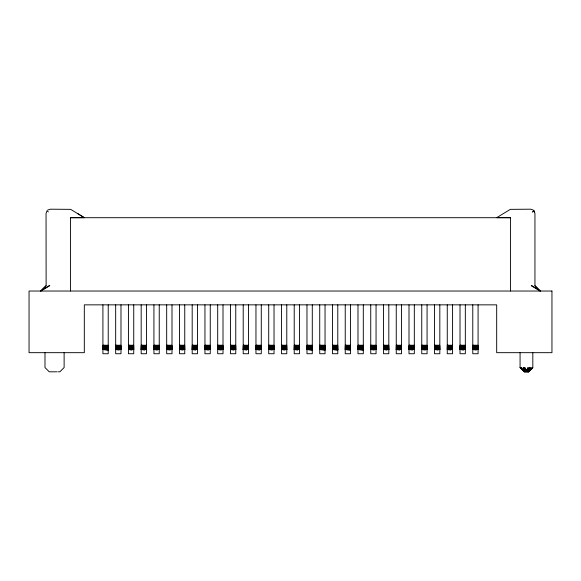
<?xml version="1.0" encoding="UTF-8"?>
<svg xmlns="http://www.w3.org/2000/svg" width="581" height="581" viewBox="0 0 581 581"><rect width="100%" height="100%" fill="white"/><g stroke="black" fill="none" stroke-linecap="round" stroke-linejoin="round"><path stroke-width="0.87" d="M532.821 352.674L532.821 367.555L528.565 371.804L524.316 371.804L520.285 367.555L524.599 371.804L520.917 367.555L524.941 371.804L523.256 367.555L525.892 371.804L526.11 370.104M528.986 369.981L527.504 371.804L528.093 367.555L526.444 371.804L524.796 367.555L525.377 371.804L523.902 369.981M526.662 369.255L526.996 371.804L528.093 367.555M529.669 369.981L527.947 371.804L529.632 367.555L527.504 371.804M526.996 371.804L528.311 369.676M530.475 369.378L528.499 371.804L532.603 367.555L528.282 371.804L530.954 367.555L527.947 371.804M528.282 371.804L529.865 369.981M532.603 367.555L528.499 371.804L532.821 367.555M46.052 285.714L40.743 291.03L49.763 285.714L49.022 285.707L40.743 291.03L46.124 285.707L46.052 213.445L47.097 210.663L48.31 211.963M47.809 210.01L50.307 209.196L70.664 209.356L84.325 217.686L70.497 217.701L70.497 291.03M102.917 349.45L108.226 349.486L102.917 349.45L108.226 349.341L102.917 349.159L108.226 349.159L102.917 348.92L108.226 348.607L102.917 348.244L108.226 348.244L102.917 347.823L108.226 347.358L102.917 346.864L108.226 346.334L102.917 345.789L108.226 345.789L102.917 345.237L108.226 345.237M115.67 349.45L120.986 349.486L115.67 349.45L120.986 349.341L115.67 349.159L120.986 349.159L115.67 348.92L120.986 348.607L115.67 348.244L120.986 348.244L115.67 347.823L120.986 347.358L115.67 346.864L120.986 346.334L115.67 345.789L120.986 345.789L115.67 345.237L120.986 345.237M131.967 350.103L128.423 349.486L133.739 349.486L128.423 349.45L133.739 349.341L128.423 349.159L133.739 349.159L128.423 348.92L133.739 348.607L128.423 348.244L133.739 348.244L128.423 347.823L133.739 347.358L128.423 346.864L133.739 346.334L128.423 345.789L133.739 345.789L128.423 345.237L133.739 345.237M146.492 349.486L141.176 349.45L146.492 349.341L141.176 349.159L146.492 349.159L141.176 348.92L146.492 348.607L141.176 348.244L146.492 348.244L141.176 347.823L146.492 347.358L141.176 346.864L146.492 346.334L141.176 345.789L146.492 345.789L141.176 345.237L146.492 345.237M157.473 350.103L153.929 349.486L159.245 349.486L153.929 349.45L159.245 349.341L153.929 349.159L159.245 349.159L153.929 348.92L159.245 348.607L153.929 348.244L159.245 348.244L153.929 347.823L159.245 347.358L153.929 346.864L159.245 346.334L153.929 345.789L159.245 345.789L153.929 345.237L159.245 345.237M166.682 349.45L171.998 349.486L166.682 349.45L171.998 349.341L166.682 349.159L171.998 349.159L166.682 348.92L171.998 348.607L166.682 348.244L171.998 348.244L166.682 347.823L171.998 347.358L166.682 346.864L171.998 346.334L166.682 345.789L171.998 345.789L166.682 345.237L171.998 345.237M184.751 349.486L179.435 349.45L184.751 349.341L179.435 349.159L184.751 349.159L179.435 348.92L184.751 348.607L179.435 348.244L184.751 348.244L179.435 347.823L184.751 347.358L179.435 346.864L184.751 346.334L179.435 345.789L184.751 345.789L179.435 345.237L184.751 345.237M195.732 350.103L192.188 349.486L197.504 349.486L192.188 349.45L197.504 349.341L192.188 349.159L197.504 349.159L192.188 348.92L197.504 348.607L192.188 348.244L197.504 348.244L192.188 347.823L197.504 347.358L192.188 346.864L197.504 346.334L192.188 345.789L197.504 345.789L192.188 345.237L197.504 345.237M208.485 350.103L204.948 349.486L210.257 349.486L204.948 349.45L210.257 349.341L204.948 349.159L210.257 349.159L204.948 348.92L210.257 348.607L204.948 348.244L210.257 348.244L204.948 347.823L210.257 347.358L204.948 346.864L210.257 346.334L204.948 345.789L210.257 345.789L204.948 345.237L210.257 345.237M221.238 350.103L217.701 349.486L223.01 349.486L217.701 349.45L223.01 349.341L217.701 349.159L223.01 349.159L217.701 348.92L223.01 348.607L217.701 348.244L223.01 348.244L217.701 347.823L223.01 347.358L217.701 346.864L223.01 346.334L217.701 345.789L223.01 345.789L217.701 345.237L223.01 345.237M233.998 350.103L230.454 349.486L235.763 349.486L230.454 349.45L235.763 349.341L230.454 349.159L235.763 349.159L230.454 348.92L235.763 348.607L230.454 348.244L235.763 348.244L230.454 347.823L235.763 347.358L230.454 346.864L235.763 346.334L230.454 345.789L235.763 345.789L230.454 345.237L235.763 345.237M243.207 349.45L248.523 349.486L243.207 349.45L248.523 349.341L243.207 349.159L248.523 349.159L243.207 348.92L248.523 348.607L243.207 348.244L248.523 348.244L243.207 347.823L248.523 347.358L243.207 346.864L248.523 346.334L243.207 345.789L248.523 345.789L243.207 345.237L248.523 345.237M255.96 349.45L261.276 349.486L255.96 349.45L261.276 349.341L255.96 349.159L261.276 349.159L255.96 348.92L261.276 348.607L255.96 348.244L261.276 348.244L255.96 347.823L261.276 347.358L255.96 346.864L261.276 346.334L255.96 345.789L261.276 345.789L255.96 345.237L261.276 345.237M268.712 349.45L274.029 349.486L268.712 349.45L274.029 349.341L268.712 349.159L274.029 349.159L268.712 348.92L274.029 348.607L268.712 348.244L274.029 348.244L268.712 347.823L274.029 347.358L268.712 346.864L274.029 346.334L268.712 345.789L274.029 345.789L268.712 345.237L274.029 345.237M281.465 349.45L286.782 349.486L281.465 349.45L286.782 349.341L281.465 349.159L286.782 349.159L281.465 348.92L286.782 348.607L281.465 348.244L286.782 348.244L281.465 347.823L286.782 347.358L281.465 346.864L286.782 346.334L281.465 345.789L286.782 345.789L281.465 345.237L286.782 345.237M297.762 350.103L294.218 349.486L299.535 349.486L294.218 349.45L299.535 349.341L294.218 349.159L299.535 349.159L294.218 348.92L299.535 348.607L294.218 348.244L299.535 348.244L294.218 347.823L299.535 347.358L294.218 346.864L299.535 346.334L294.218 345.789L299.535 345.789L294.218 345.237L299.535 345.237M312.287 350.408L306.971 349.486L312.287 349.486L306.971 349.45L312.287 349.341L306.971 349.159L312.287 349.159L306.971 348.92L312.287 348.607L306.971 348.244L312.287 348.244L306.971 347.823L312.287 347.358L306.971 346.864L312.287 346.334L306.971 345.789L312.287 345.789L306.971 345.237L312.287 345.237M325.04 349.486L319.724 349.45L325.04 349.341L319.724 349.159L325.04 349.159L319.724 348.92L325.04 348.607L319.724 348.244L325.04 348.244L319.724 347.823L325.04 347.358L319.724 346.864L325.04 346.334L319.724 345.789L325.04 345.789L319.724 345.237L325.04 345.237M337.793 349.486L332.477 349.45L337.793 349.341L332.477 349.159L337.793 349.159L332.477 348.92L337.793 348.607L332.477 348.244L337.793 348.244L332.477 347.823L337.793 347.358L332.477 346.864L337.793 346.334L332.477 345.789L337.793 345.789L332.477 345.237L337.793 345.237M350.546 349.486L345.237 349.45L350.546 349.341L345.237 349.159L350.546 349.159L345.237 348.92L350.546 348.607L345.237 348.244L350.546 348.244L345.237 347.823L350.546 347.358L345.237 346.864L350.546 346.334L345.237 345.789L350.546 345.789L345.237 345.237L350.546 345.237M363.299 350.408L357.99 349.486L363.299 349.486L357.99 349.45L363.299 349.341L357.99 349.159L363.299 349.159L357.99 348.92L363.299 348.607L357.99 348.244L363.299 348.244L357.99 347.823L363.299 347.358L357.99 346.864L363.299 346.334L357.99 345.789L363.299 345.789L357.99 345.237L363.299 345.237M374.287 350.103L370.743 349.486L376.052 349.486L370.743 349.45L376.052 349.341L370.743 349.159L376.052 349.159L370.743 348.92L376.052 348.607L370.743 348.244L376.052 348.244L370.743 347.823L376.052 347.358L370.743 346.864L376.052 346.334L370.743 345.789L376.052 345.789L370.743 345.237L376.052 345.237M388.812 349.486L383.496 349.45L388.812 349.341L383.496 349.159L388.812 349.159L383.496 348.92L388.812 348.607L383.496 348.244L388.812 348.244L383.496 347.823L388.812 347.358L383.496 346.864L388.812 346.334L383.496 345.789L388.812 345.789L383.496 345.237L388.812 345.237M396.249 349.45L401.565 349.486L396.249 349.45L401.565 349.341L396.249 349.159L401.565 349.159L396.249 348.92L401.565 348.607L396.249 348.244L401.565 348.244L396.249 347.823L401.565 347.358L396.249 346.864L401.565 346.334L396.249 345.789L401.565 345.789L396.249 345.237L401.565 345.237M412.546 350.103L409.002 349.486L414.318 349.486L409.002 349.45L414.318 349.341L409.002 349.159L414.318 349.159L409.002 348.92L414.318 348.607L409.002 348.244L414.318 348.244L409.002 347.823L414.318 347.358L409.002 346.864L414.318 346.334L409.002 345.789L414.318 345.789L409.002 345.237L414.318 345.237M425.299 350.103L421.755 349.486L427.071 349.486L421.755 349.45L427.071 349.341L421.755 349.159L427.071 349.159L421.755 348.92L427.071 348.607L421.755 348.244L427.071 348.244L421.755 347.823L427.071 347.358L421.755 346.864L427.071 346.334L421.755 345.789L427.071 345.789L421.755 345.237L427.071 345.237M438.052 350.103L434.508 349.486L439.824 349.486L434.508 349.45L439.824 349.341L434.508 349.159L439.824 349.159L434.508 348.92L439.824 348.607L434.508 348.244L439.824 348.244L434.508 347.823L439.824 347.358L434.508 346.864L439.824 346.334L434.508 345.789L439.824 345.789L434.508 345.237L439.824 345.237M450.805 350.103L447.261 349.486L452.577 349.486L447.261 349.45L452.577 349.341L447.261 349.159L452.577 349.159L447.261 348.92L452.577 348.607L447.261 348.244L452.577 348.244L447.261 347.823L452.577 347.358L447.261 346.864L452.577 346.334L447.261 345.789L452.577 345.789L447.261 345.237L452.577 345.237M460.014 349.45L465.33 349.486L460.014 349.45L465.33 349.341L460.014 349.159L465.33 349.159L460.014 348.92L465.33 348.607L460.014 348.244L465.33 348.244L460.014 347.823L465.33 347.358L460.014 346.864L465.33 346.334L460.014 345.789L465.33 345.789L460.014 345.237L465.33 345.237M476.311 350.103L472.774 349.486L478.083 349.486L472.774 349.45L478.083 349.341L472.774 349.159L478.083 349.159L472.774 348.92L478.083 348.607L472.774 348.244L478.083 348.244L472.774 347.823L478.083 347.358L472.774 346.864L478.083 346.334L472.774 345.789L478.083 345.789L472.774 345.237L478.083 345.237M70.497 217.701L510.503 217.701L510.503 291.03M102.917 346.334L108.226 346.334M115.67 346.334L120.986 346.334M128.423 346.334L133.739 346.334M141.176 346.334L146.492 346.334M153.929 346.334L159.245 346.334M166.682 346.334L171.998 346.334M179.435 346.334L184.751 346.334M192.188 346.334L197.504 346.334M204.948 346.334L210.257 346.334M217.701 346.334L223.01 346.334M230.454 346.334L235.763 346.334M243.207 346.334L248.523 346.334M255.96 346.334L261.276 346.334M268.712 346.334L274.029 346.334M281.465 346.334L286.782 346.334M294.218 346.334L299.535 346.334M306.971 346.334L312.287 346.334M319.724 346.334L325.04 346.334M332.477 346.334L337.793 346.334M345.237 346.334L350.546 346.334M357.99 346.334L363.299 346.334M370.743 346.334L376.052 346.334M383.496 346.334L388.812 346.334M396.249 346.334L401.565 346.334M409.002 346.334L414.318 346.334M421.755 346.334L427.071 346.334M434.508 346.334L439.824 346.334M447.261 346.334L452.577 346.334M460.014 346.334L465.33 346.334M472.774 346.334L478.083 346.334M102.917 346.864L108.226 346.864M115.67 346.864L120.986 346.864M128.423 346.864L133.739 346.864M141.176 346.864L146.492 346.864M153.929 346.864L159.245 346.864M166.682 346.864L171.998 346.864M179.435 346.864L184.751 346.864M192.188 346.864L197.504 346.864M204.948 346.864L210.257 346.864M217.701 346.864L223.01 346.864M230.454 346.864L235.763 346.864M243.207 346.864L248.523 346.864M255.96 346.864L261.276 346.864M268.712 346.864L274.029 346.864M281.465 346.864L286.782 346.864M294.218 346.864L299.535 346.864M306.971 346.864L312.287 346.864M319.724 346.864L325.04 346.864M332.477 346.864L337.793 346.864M345.237 346.864L350.546 346.864M357.99 346.864L363.299 346.864M370.743 346.864L376.052 346.864M383.496 346.864L388.812 346.864M396.249 346.864L401.565 346.864M409.002 346.864L414.318 346.864M421.755 346.864L427.071 346.864M434.508 346.864L439.824 346.864M447.261 346.864L452.577 346.864M460.014 346.864L465.33 346.864M472.774 346.864L478.083 346.864M102.917 347.358L108.226 347.358M115.67 347.358L120.986 347.358M128.423 347.358L133.739 347.358M141.176 347.358L146.492 347.358M153.929 347.358L159.245 347.358M166.682 347.358L171.998 347.358M179.435 347.358L184.751 347.358M192.188 347.358L197.504 347.358M204.948 347.358L210.257 347.358M217.701 347.358L223.01 347.358M230.454 347.358L235.763 347.358M243.207 347.358L248.523 347.358M255.96 347.358L261.276 347.358M268.712 347.358L274.029 347.358M281.465 347.358L286.782 347.358M294.218 347.358L299.535 347.358M306.971 347.358L312.287 347.358M319.724 347.358L325.04 347.358M332.477 347.358L337.793 347.358M345.237 347.358L350.546 347.358M357.99 347.358L363.299 347.358M370.743 347.358L376.052 347.358M383.496 347.358L388.812 347.358M396.249 347.358L401.565 347.358M409.002 347.358L414.318 347.358M421.755 347.358L427.071 347.358M434.508 347.358L439.824 347.358M447.261 347.358L452.577 347.358M460.014 347.358L465.33 347.358M472.774 347.358L478.083 347.358M102.917 347.823L108.226 347.823M115.67 347.823L120.986 347.823M128.423 347.823L133.739 347.823M141.176 347.823L146.492 347.823M153.929 347.823L159.245 347.823M166.682 347.823L171.998 347.823M179.435 347.823L184.751 347.823M192.188 347.823L197.504 347.823M204.948 347.823L210.257 347.823M217.701 347.823L223.01 347.823M230.454 347.823L235.763 347.823M243.207 347.823L248.523 347.823M255.96 347.823L261.276 347.823M268.712 347.823L274.029 347.823M281.465 347.823L286.782 347.823M294.218 347.823L299.535 347.823M306.971 347.823L312.287 347.823M319.724 347.823L325.04 347.823M332.477 347.823L337.793 347.823M345.237 347.823L350.546 347.823M357.99 347.823L363.299 347.823M370.743 347.823L376.052 347.823M383.496 347.823L388.812 347.823M396.249 347.823L401.565 347.823M409.002 347.823L414.318 347.823M421.755 347.823L427.071 347.823M434.508 347.823L439.824 347.823M447.261 347.823L452.577 347.823M460.014 347.823L465.33 347.823M472.774 347.823L478.083 347.823M102.917 348.607L108.226 348.607M115.67 348.607L120.986 348.607M128.423 348.607L133.739 348.607M141.176 348.607L146.492 348.607M153.929 348.607L159.245 348.607M166.682 348.607L171.998 348.607M179.435 348.607L184.751 348.607M192.188 348.607L197.504 348.607M204.948 348.607L210.257 348.607M217.701 348.607L223.01 348.607M230.454 348.607L235.763 348.607M243.207 348.607L248.523 348.607M255.96 348.607L261.276 348.607M268.712 348.607L274.029 348.607M281.465 348.607L286.782 348.607M294.218 348.607L299.535 348.607M306.971 348.607L312.287 348.607M319.724 348.607L325.04 348.607M332.477 348.607L337.793 348.607M345.237 348.607L350.546 348.607M357.99 348.607L363.299 348.607M370.743 348.607L376.052 348.607M383.496 348.607L388.812 348.607M396.249 348.607L401.565 348.607M409.002 348.607L414.318 348.607M421.755 348.607L427.071 348.607M434.508 348.607L439.824 348.607M447.261 348.607L452.577 348.607M460.014 348.607L465.33 348.607M472.774 348.607L478.083 348.607M102.917 348.92L108.226 348.92M115.67 348.92L120.986 348.92M128.423 348.92L133.739 348.92M141.176 348.92L146.492 348.92M153.929 348.92L159.245 348.92M166.682 348.92L171.998 348.92M179.435 348.92L184.751 348.92M192.188 348.92L197.504 348.92M204.948 348.92L210.257 348.92M217.701 348.92L223.01 348.92M230.454 348.92L235.763 348.92M243.207 348.92L248.523 348.92M255.96 348.92L261.276 348.92M268.712 348.92L274.029 348.92M281.465 348.92L286.782 348.92M294.218 348.92L299.535 348.92M306.971 348.92L312.287 348.92M319.724 348.92L325.04 348.92M332.477 348.92L337.793 348.92M345.237 348.92L350.546 348.92M357.99 348.92L363.299 348.92M370.743 348.92L376.052 348.92M383.496 348.92L388.812 348.92M396.249 348.92L401.565 348.92M409.002 348.92L414.318 348.92M421.755 348.92L427.071 348.92M434.508 348.92L439.824 348.92M447.261 348.92L452.577 348.92M460.014 348.92L465.33 348.92M472.774 348.92L478.083 348.92M102.917 349.341L108.226 349.341M115.67 349.341L120.986 349.341M128.423 349.341L133.739 349.341M141.176 349.341L146.492 349.341M153.929 349.341L159.245 349.341M166.682 349.341L171.998 349.341M179.435 349.341L184.751 349.341M192.188 349.341L197.504 349.341M204.948 349.341L210.257 349.341M217.701 349.341L223.01 349.341M230.454 349.341L235.763 349.341M243.207 349.341L248.523 349.341M255.96 349.341L261.276 349.341M268.712 349.341L274.029 349.341M281.465 349.341L286.782 349.341M294.218 349.341L299.535 349.341M306.971 349.341L312.287 349.341M319.724 349.341L325.04 349.341M332.477 349.341L337.793 349.341M345.237 349.341L350.546 349.341M357.99 349.341L363.299 349.341M370.743 349.341L376.052 349.341M383.496 349.341L388.812 349.341M396.249 349.341L401.565 349.341M409.002 349.341L414.318 349.341M421.755 349.341L427.071 349.341M434.508 349.341L439.824 349.341M447.261 349.341L452.577 349.341M460.014 349.341L465.33 349.341M472.774 349.341L478.083 349.341M146.492 349.45L141.176 349.486L144.72 350.103M184.751 349.45L179.435 349.486L182.979 350.103M325.04 349.45L319.724 349.486L325.04 350.408M337.793 349.45L332.477 349.486L337.793 350.408M350.546 349.45L345.237 349.486L350.546 350.408M388.812 349.45L383.496 349.486L387.04 350.103M57.214 371.804L49.24 371.804L44.991 367.555L44.991 352.674M58.318 371.804L59.872 371.804L64.121 367.555L64.121 352.674M510.503 217.701L496.675 217.686L510.336 209.356L530.693 209.196L533.191 210.01M534.948 285.714L540.257 291.03L531.237 285.714L531.978 285.707L540.257 291.03L534.948 285.714L534.948 213.445L533.903 210.663L532.69 211.963L533.903 210.663L534.687 211.985M460.014 349.486L463.558 350.103M396.249 349.486L399.793 350.103M281.465 349.486L285.01 350.103M268.712 349.486L272.257 350.103M255.96 349.486L259.504 350.103M243.207 349.486L246.751 350.103M166.682 349.486L170.226 350.103M115.67 349.486L119.214 350.103M102.917 349.486L108.226 350.408M77.534 213.445L84.332 217.701M520.068 352.674L520.068 367.555L524.389 371.804L522.9 369.981M520.068 367.555L524.316 371.804L520.285 367.555M523.256 367.555L525.377 371.804M524.796 367.555L525.892 371.804M526.444 370.104L526.444 371.804M478.083 304.851L478.083 353.735L472.774 353.735L472.774 304.851M465.33 304.851L465.33 353.735L460.014 353.735L460.014 304.851M452.577 304.851L452.577 353.735L447.261 353.735L447.261 304.851M439.824 304.851L439.824 353.735L434.508 353.735L434.508 304.851M427.071 304.851L427.071 353.735L421.755 353.735L421.755 304.851M414.318 304.851L414.318 353.735L409.002 353.735L409.002 304.851M401.565 304.851L401.565 353.735L396.249 353.735L396.249 304.851M388.812 304.851L388.812 353.735L383.496 353.735L383.496 304.851M376.052 304.851L376.052 353.735L370.743 353.735L370.743 304.851M363.299 304.851L363.299 353.735L357.99 353.735L357.99 304.851M350.546 304.851L350.546 353.735L345.237 353.735L345.237 304.851M337.793 304.851L337.793 353.735L332.477 353.735L332.477 304.851M325.04 304.851L325.04 353.735L319.724 353.735L319.724 304.851M312.287 304.851L312.287 353.735L306.971 353.735L306.971 304.851M299.535 304.851L299.535 353.735L294.218 353.735L294.218 304.851M286.782 304.851L286.782 353.735L281.465 353.735L281.465 304.851M274.029 304.851L274.029 353.735L268.712 353.735L268.712 304.851M261.276 304.851L261.276 353.735L255.96 353.735L255.96 304.851M248.523 304.851L248.523 353.735L243.207 353.735L243.207 304.851M235.763 304.851L235.763 353.735L230.454 353.735L230.454 304.851M223.01 304.851L223.01 353.735L217.701 353.735L217.701 304.851M210.257 304.851L210.257 353.735L204.948 353.735L204.948 304.851M197.504 304.851L197.504 353.735L192.188 353.735L192.188 304.851M184.751 304.851L184.751 353.735L179.435 353.735L179.435 304.851M171.998 304.851L171.998 353.735L166.682 353.735L166.682 304.851M159.245 304.851L159.245 353.735L153.929 353.735L153.929 304.851M146.492 304.851L146.492 353.735L141.176 353.735L141.176 304.851M133.739 304.851L133.739 353.735L128.423 353.735L128.423 304.851M120.986 304.851L120.986 353.735L115.67 353.735L115.67 304.851M108.226 304.851L108.226 353.735L102.917 353.735L102.917 304.851M551.95 291.03L29.05 291.03L29.05 352.674L84.318 352.674L84.318 304.851L496.682 304.851L496.682 352.674L551.95 352.674L551.95 291.03"/></g></svg>
